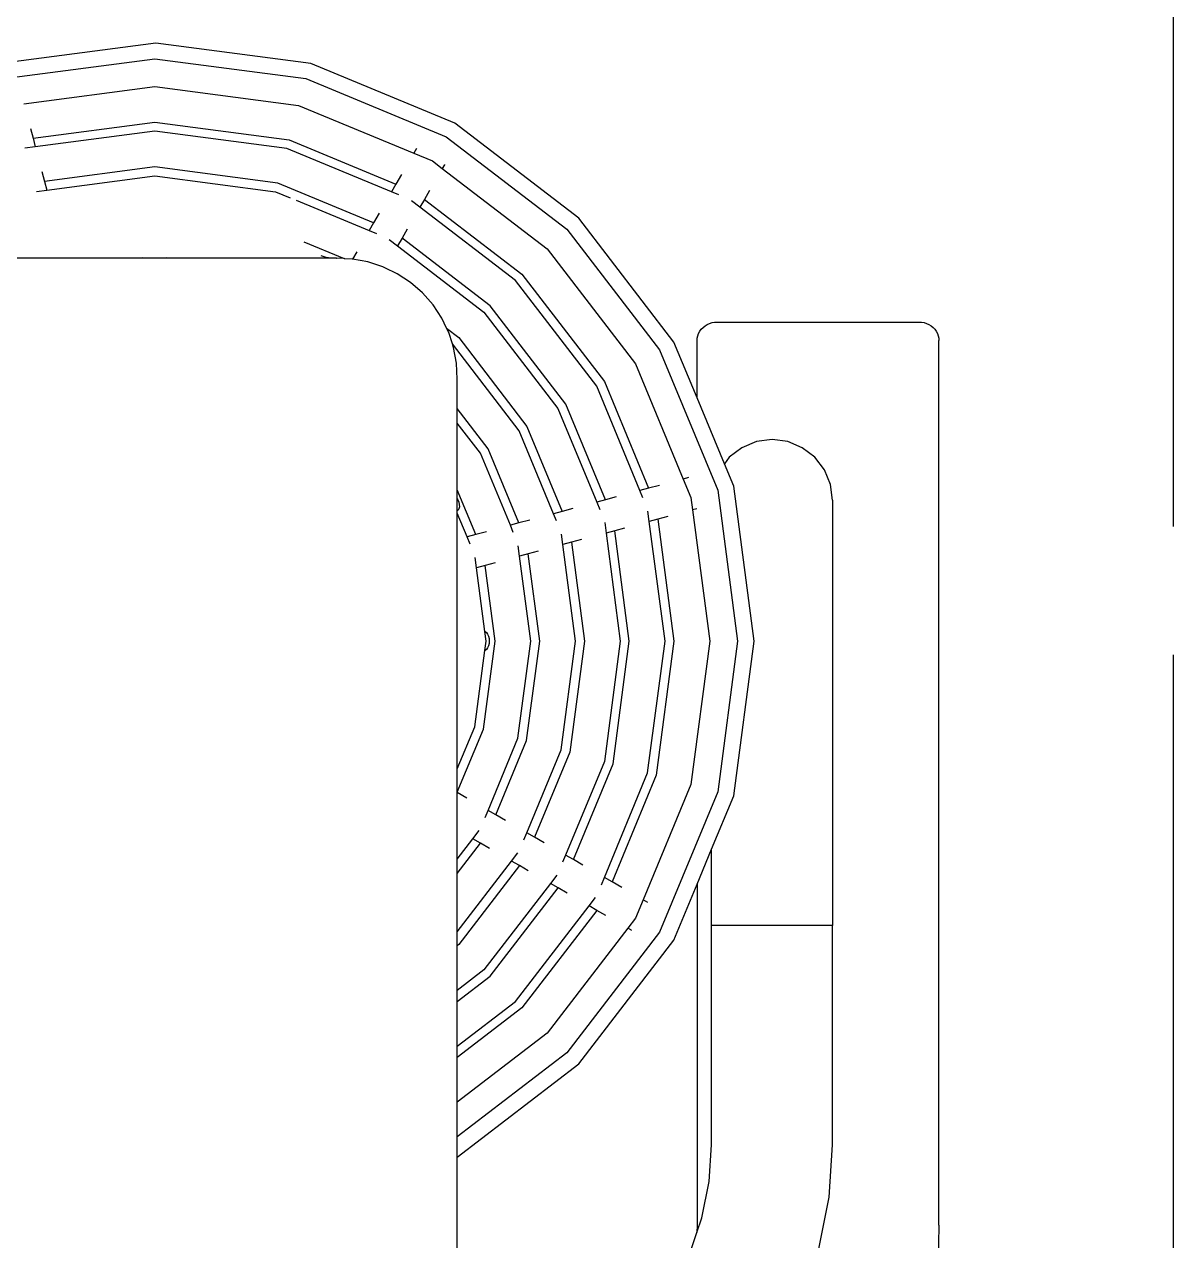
# Model space of a CAD drawing. Header units: millimetres. Extents: x -9564 to 78776, y -25260 to 24346.
# Drawn here: x 67971.7 to 68426.9, y -20579.7 to -20097.7 of the extents above; entities that cross this region are included whole.
import ezdxf

# ---------------------------------------------------------------- set-up
doc = ezdxf.new("R2010")
doc.units = ezdxf.units.MM
doc.header["$LTSCALE"] = 100
doc.linetypes.add('DASHEDX2', pattern=[3.048, 2.54, -0.508])
doc.layers.add('Area proceso', color=90, linetype='DASHEDX2')
doc.layers.add('Maquinas', color=200, linetype='Continuous')

msp = doc.modelspace()

# ---------------------------------------------------------------- linework, layer by layer
at = {"layer": 'Area proceso'}
msp.add_line((68426.872, -20906.329), (68426.872, -20090.329), dxfattribs=at)
at = {"layer": 'Maquinas'}
for p, q in [((68023.741, -20105.141), (67962.409, -20113.215)), ((68085.074, -20113.215), (68023.741, -20105.141)), ((67963.672, -20119.233), (68023.392, -20111.371)), ((68023.392, -20111.371), (68083.112, -20119.233)), ((68142.226, -20136.889), (68085.074, -20113.215)), ((67971.425, -20129.2), (68023.392, -20122.358)), ((68023.392, -20122.358), (68080.268, -20129.846)), ((68083.112, -20119.233), (68138.762, -20142.284)), ((68080.268, -20129.846), (68125.941, -20148.764)), ((67975.095, -20142.894), (68023.392, -20136.536)), ((68023.392, -20136.536), (68076.599, -20143.541)), ((68191.304, -20174.548), (68142.226, -20136.889)), ((67974.039, -20138.953), (67975.095, -20142.894)), ((68023.392, -20140.08), (67976.012, -20146.318)), ((68075.681, -20146.964), (68023.392, -20140.08)), ((67976.012, -20146.318), (67971.897, -20146.86)), ((67975.095, -20142.894), (67976.012, -20146.318)), ((68117.08, -20164.112), (68075.681, -20146.964)), ((68076.599, -20143.541), (68118.852, -20161.043)), ((68127, -20146.93), (68125.941, -20148.764)), ((68138.762, -20142.284), (68186.55, -20178.953)), ((68125.941, -20148.764), (68133.268, -20151.799)), ((67978.625, -20156.071), (67979.682, -20160.012)), ((68023.392, -20154.258), (67979.682, -20160.012)), ((68072.012, -20160.659), (68023.392, -20154.258)), ((68133.268, -20151.799), (68137.197, -20154.814)), ((68138.021, -20153.424), (68137.197, -20154.814)), ((68137.197, -20154.814), (68178.781, -20186.722)), ((68138.071, -20153.3), (68138.021, -20153.424)), ((67979.682, -20160.012), (67980.599, -20163.436)), ((67980.599, -20163.436), (68023.392, -20157.802)), ((68023.392, -20157.802), (68071.095, -20164.082)), ((68109.991, -20176.39), (68072.012, -20160.659)), ((68118.852, -20161.043), (68117.08, -20164.112)), ((68121.046, -20157.243), (68118.852, -20161.043)), ((67976.484, -20163.978), (67980.599, -20163.436)), ((68071.095, -20164.082), (68076.901, -20166.488)), ((68119.941, -20165.297), (68117.08, -20164.112)), ((68132.148, -20163.558), (68130.108, -20167.092)), ((68079.272, -20167.47), (68108.219, -20179.46)), ((68128.336, -20170.162), (68125.043, -20167.635)), ((68130.108, -20167.092), (68128.336, -20170.162)), ((68166.249, -20199.254), (68128.336, -20170.162)), ((68130.108, -20167.092), (68168.755, -20196.747)), ((68112.185, -20172.591), (68109.991, -20176.39)), ((68228.963, -20223.626), (68191.304, -20174.548)), ((68109.991, -20176.39), (68108.219, -20179.46)), ((68108.219, -20179.46), (68111.08, -20180.645)), ((68123.287, -20178.906), (68121.247, -20182.44)), ((68186.55, -20178.953), (68223.219, -20226.741)), ((68082.296, -20183.937), (68098.353, -20190.588)), ((68116.182, -20182.982), (68119.475, -20185.509)), ((68121.247, -20182.44), (68119.475, -20185.509)), ((68119.475, -20185.509), (68153.718, -20211.785)), ((68156.224, -20209.279), (68121.247, -20182.44)), ((68018.652, -20190.326), (68017.814, -20190.436)), ((68028.971, -20190.436), (68028.132, -20190.326)), ((68089.094, -20189.281), (68091.084, -20189.938)), ((68091.084, -20189.938), (68093.144, -20190.326)), ((68093.144, -20190.326), (68095.143, -20190.436)), ((68103.324, -20187.938), (68101.661, -20190.819)), ((68178.781, -20186.722), (68213.703, -20232.234)), ((67974.61, -20190.436), (67951.643, -20190.436)), ((67987.834, -20190.436), (67974.61, -20190.436)), ((68017.814, -20190.436), (67987.834, -20190.436)), ((68028.971, -20190.436), (68017.814, -20190.436)), ((68095.143, -20190.436), (68028.971, -20190.436)), ((68095.143, -20190.436), (68095.238, -20190.441)), ((68098.353, -20190.588), (68095.238, -20190.441)), ((68098.644, -20190.708), (68098.353, -20190.588)), ((68101.529, -20190.737), (68098.644, -20190.708)), ((68101.661, -20190.819), (68101.529, -20190.737)), ((68107.724, -20191.877), (68101.661, -20190.819)), ((68113.71, -20193.834), (68107.724, -20191.877)), ((68114.451, -20194.192), (68113.71, -20193.834)), ((68119.382, -20196.575), (68114.451, -20194.192)), ((68124.635, -20200.049), (68119.382, -20196.575)), ((68198.356, -20241.095), (68166.249, -20199.254)), ((68168.755, -20196.747), (68201.425, -20239.323)), ((68129.377, -20204.194), (68124.635, -20200.049)), ((68133.523, -20208.936), (68129.377, -20204.194)), ((68136.997, -20214.19), (68133.523, -20208.936)), ((68186.077, -20248.184), (68156.224, -20209.279)), ((68138.903, -20218.135), (68136.997, -20214.19)), ((68153.718, -20211.785), (68183.008, -20249.956)), ((68138.903, -20218.135), (68143.693, -20221.81)), ((68139.737, -20219.861), (68138.903, -20218.135)), ((68239.201, -20219.365), (68239.781, -20218.568)), ((68239.781, -20218.568), (68240.469, -20217.848)), ((68240.469, -20217.848), (68241.255, -20217.216)), ((68241.255, -20217.216), (68242.123, -20216.684)), ((68242.123, -20216.684), (68243.059, -20216.261)), ((68243.059, -20216.261), (68244.048, -20215.953)), ((68244.048, -20215.953), (68245.072, -20215.766)), ((68245.072, -20215.766), (68246.114, -20215.703)), ((68246.114, -20215.703), (68325.943, -20215.703)), ((68325.943, -20215.703), (68326.985, -20215.766)), ((68326.985, -20215.766), (68328.009, -20215.953)), ((68328.009, -20215.953), (68328.998, -20216.261)), ((68328.998, -20216.261), (68329.934, -20216.684)), ((68329.934, -20216.684), (68330.803, -20217.216)), ((68330.803, -20217.216), (68331.588, -20217.848)), ((68331.588, -20217.848), (68332.276, -20218.568)), ((68332.276, -20218.568), (68332.856, -20219.365)), ((68141.199, -20224.333), (68139.737, -20219.861)), ((68143.693, -20221.81), (68170.73, -20257.045)), ((68238.131, -20245.759), (68228.963, -20223.626)), ((68238.131, -20223.027), (68238.2, -20222.071)), ((68238.131, -20245.759), (68238.131, -20223.027)), ((68238.2, -20222.071), (68238.403, -20221.131)), ((68238.403, -20221.131), (68238.739, -20220.224)), ((68238.739, -20220.224), (68239.201, -20219.365)), ((68332.856, -20219.365), (68333.318, -20220.224)), ((68333.318, -20220.224), (68333.654, -20221.131)), ((68333.654, -20221.131), (68333.857, -20222.071)), ((68333.857, -20222.071), (68333.926, -20223.027)), ((68333.926, -20330.363), (68333.926, -20223.027)), ((68167.66, -20258.817), (68141.199, -20224.333)), ((68141.695, -20225.848), (68141.199, -20224.333)), ((68142.834, -20232.042), (68141.695, -20225.848)), ((68223.219, -20226.741), (68246.27, -20282.391)), ((68143.135, -20238.333), (68142.834, -20232.042)), ((68213.703, -20232.234), (68232.622, -20277.907)), ((68143.135, -20249.946), (68143.135, -20238.333)), ((68215.503, -20282.494), (68198.356, -20241.095)), ((68201.425, -20239.323), (68218.927, -20281.577)), ((68201.809, -20286.164), (68186.077, -20248.184)), ((68248.932, -20271.833), (68238.131, -20245.759)), ((68155.382, -20265.906), (68143.135, -20249.946)), ((68143.135, -20255.718), (68143.135, -20249.946)), ((68183.008, -20249.956), (68198.385, -20287.081)), ((68152.313, -20267.678), (68143.135, -20255.718)), ((68143.135, -20282.253), (68143.135, -20255.718)), ((68170.73, -20257.045), (68184.691, -20290.75)), ((68181.267, -20291.668), (68167.66, -20258.817)), ((68267.813, -20262.282), (68261.614, -20263.098)), ((68274.011, -20263.098), (68267.813, -20262.282)), ((68167.573, -20295.337), (68155.382, -20265.906)), ((68255.838, -20265.491), (68250.878, -20269.296)), ((68261.614, -20263.098), (68255.838, -20265.491)), ((68279.787, -20265.491), (68274.011, -20263.098)), ((68284.747, -20269.296), (68279.787, -20265.491)), ((68164.149, -20296.254), (68152.313, -20267.678)), ((68250.878, -20269.296), (68248.932, -20271.833)), ((68252.637, -20280.778), (68248.932, -20271.833)), ((68288.553, -20274.256), (68284.747, -20269.296)), ((68290.945, -20280.032), (68288.553, -20274.256)), ((68218.927, -20281.577), (68215.503, -20282.494)), ((68223.165, -20280.441), (68218.927, -20281.577)), ((68234.667, -20277.359), (68232.622, -20277.907)), ((68232.622, -20277.907), (68235.657, -20285.235)), ((68260.711, -20342.111), (68252.637, -20280.778)), ((68291.761, -20286.231), (68290.945, -20280.032)), ((68150.455, -20299.924), (68143.135, -20282.253)), ((68143.135, -20285.706), (68143.135, -20282.253)), ((68143.135, -20285.706), (68143.395, -20286.167)), ((68143.135, -20290.515), (68143.135, -20285.706)), ((68143.395, -20286.167), (68143.749, -20287.107)), ((68201.809, -20286.164), (68198.385, -20287.081)), ((68206.047, -20285.028), (68201.809, -20286.164)), ((68216.688, -20285.355), (68215.503, -20282.494)), ((68235.657, -20285.235), (68236.303, -20290.144)), ((68246.27, -20282.391), (68254.132, -20342.111)), ((68291.761, -20286.231), (68291.761, -20454.837)), ((68143.463, -20290.261), (68143.135, -20290.515)), ((68143.135, -20291.436), (68143.135, -20290.515)), ((68147.031, -20300.841), (68143.135, -20291.436)), ((68143.135, -20304.326), (68143.135, -20291.436)), ((68143.792, -20289.681), (68143.463, -20290.261)), ((68143.749, -20287.107), (68143.939, -20288.049)), ((68143.954, -20288.926), (68143.792, -20289.681)), ((68143.939, -20288.049), (68143.954, -20288.926)), ((68184.691, -20290.75), (68181.267, -20291.668)), ((68188.929, -20289.615), (68184.691, -20290.75)), ((68198.385, -20287.081), (68199.57, -20289.942)), ((68219.185, -20294.731), (68218.643, -20290.616)), ((68237.992, -20289.692), (68236.303, -20290.144)), ((68236.303, -20290.144), (68243.145, -20342.111)), ((68167.573, -20295.337), (68164.149, -20296.254)), ((68165.334, -20299.115), (68164.149, -20296.254)), ((68171.811, -20294.202), (68167.573, -20295.337)), ((68182.452, -20294.528), (68181.267, -20291.668)), ((68201.525, -20295.202), (68202.067, -20299.318)), ((68222.609, -20293.813), (68219.185, -20294.731)), ((68225.423, -20342.111), (68219.185, -20294.731)), ((68226.55, -20292.757), (68222.609, -20293.813)), ((68222.609, -20293.813), (68228.967, -20342.111)), ((68150.455, -20299.924), (68147.031, -20300.841)), ((68148.216, -20303.702), (68147.031, -20300.841)), ((68154.693, -20298.788), (68150.455, -20299.924)), ((68184.949, -20303.904), (68184.407, -20299.789)), ((68205.49, -20298.4), (68202.067, -20299.318)), ((68202.067, -20299.318), (68207.701, -20342.111)), ((68209.432, -20297.344), (68205.49, -20298.4)), ((68211.245, -20342.111), (68205.49, -20298.4)), ((68143.135, -20392.786), (68143.135, -20304.326)), ((68167.831, -20308.491), (68167.289, -20304.376)), ((68188.372, -20302.987), (68184.949, -20303.904)), ((68189.979, -20342.111), (68184.949, -20303.904)), ((68192.314, -20301.931), (68188.372, -20302.987)), ((68188.372, -20302.987), (68193.523, -20342.111)), ((68150.712, -20313.078), (68150.171, -20308.963)), ((68171.254, -20307.574), (68167.831, -20308.491)), ((68172.257, -20342.111), (68167.831, -20308.491)), ((68175.196, -20306.518), (68171.254, -20307.574)), ((68175.801, -20342.111), (68171.254, -20307.574)), ((68154.136, -20312.161), (68150.712, -20313.078)), ((68154.041, -20338.362), (68150.712, -20313.078)), ((68158.078, -20311.104), (68154.136, -20312.161)), ((68158.079, -20342.111), (68154.136, -20312.161)), ((68333.857, -20330.363), (68333.926, -20330.363)), ((68333.926, -20573.614), (68333.926, -20330.363)), ((68154.041, -20338.362), (68154.147, -20338.386)), ((68154.535, -20342.111), (68154.041, -20338.362)), ((68154.147, -20338.386), (68154.689, -20338.773)), ((68154.689, -20338.773), (68155.156, -20339.388)), ((68155.156, -20339.388), (68155.513, -20340.19)), ((68153.49, -20376.97), (68158.079, -20342.111)), ((68154.037, -20345.89), (68154.535, -20342.111)), ((68155.513, -20344.062), (68155.156, -20344.864)), ((68155.513, -20340.19), (68155.738, -20341.124)), ((68155.738, -20343.128), (68155.513, -20344.062)), ((68155.738, -20341.124), (68155.815, -20342.126)), ((68155.815, -20342.126), (68155.738, -20343.128)), ((68167.184, -20380.64), (68172.257, -20342.111)), ((68170.608, -20381.557), (68175.801, -20342.111)), ((68184.302, -20385.227), (68189.979, -20342.111)), ((68193.523, -20342.111), (68187.726, -20386.144)), ((68207.701, -20342.111), (68201.42, -20389.813)), ((68204.844, -20390.731), (68211.245, -20342.111)), ((68218.539, -20394.4), (68225.423, -20342.111)), ((68228.967, -20342.111), (68221.962, -20395.317)), ((68243.145, -20342.111), (68235.657, -20398.987)), ((68254.132, -20342.111), (68246.27, -20401.831)), ((68252.637, -20403.443), (68260.711, -20342.111)), ((68150.066, -20376.053), (68154.037, -20345.89)), ((68154.147, -20345.866), (68154.037, -20345.89)), ((68154.689, -20345.479), (68154.147, -20345.866)), ((68155.156, -20344.864), (68154.689, -20345.479)), ((68143.135, -20392.786), (68150.066, -20376.053)), ((68143.135, -20401.968), (68153.49, -20376.97)), ((68155.348, -20409.216), (68167.184, -20380.64)), ((68158.417, -20410.988), (68170.608, -20381.557)), ((68170.695, -20418.077), (68184.302, -20385.227)), ((68187.726, -20386.144), (68173.765, -20419.849)), ((68201.42, -20389.813), (68186.043, -20426.938)), ((68189.113, -20428.71), (68204.844, -20390.731)), ((68143.135, -20401.968), (68143.135, -20392.786)), ((68201.391, -20435.799), (68218.539, -20394.4)), ((68221.962, -20395.317), (68204.46, -20437.571)), ((68143.135, -20402.165), (68143.135, -20401.968)), ((68146.869, -20404.321), (68143.135, -20402.165)), ((68143.135, -20416.144), (68143.135, -20402.165)), ((68235.657, -20398.987), (68216.738, -20444.66)), ((68246.27, -20401.831), (68223.219, -20457.481)), ((68243.864, -20424.622), (68252.637, -20403.443)), ((68154.163, -20412.077), (68155.348, -20409.216)), ((68158.417, -20410.988), (68155.348, -20409.216)), ((68162.217, -20413.182), (68158.417, -20410.988)), ((68143.135, -20428.503), (68143.135, -20416.144)), ((68143.135, -20428.503), (68149.298, -20420.472)), ((68149.298, -20420.472), (68151.825, -20417.179)), ((68152.368, -20422.244), (68149.298, -20420.472)), ((68169.51, -20420.938), (68170.695, -20418.077)), ((68173.765, -20419.849), (68170.695, -20418.077)), ((68177.564, -20422.043), (68173.765, -20419.849)), ((68143.135, -20434.276), (68152.368, -20422.244)), ((68155.901, -20424.284), (68152.368, -20422.244)), ((68164.646, -20429.333), (68167.173, -20426.04)), ((68238.131, -20438.462), (68243.864, -20424.622)), ((68243.864, -20454.837), (68243.864, -20424.622)), ((68143.135, -20434.276), (68143.135, -20428.503)), ((68143.135, -20457.366), (68164.646, -20429.333)), ((68167.715, -20431.105), (68143.693, -20462.412)), ((68167.715, -20431.105), (68164.646, -20429.333)), ((68171.249, -20433.145), (68167.715, -20431.105)), ((68186.043, -20426.938), (68184.858, -20429.799)), ((68189.113, -20428.71), (68186.043, -20426.938)), ((68192.912, -20430.904), (68189.113, -20428.71)), ((68143.135, -20457.366), (68143.135, -20434.276)), ((68182.52, -20434.901), (68179.993, -20438.194)), ((68200.206, -20438.66), (68201.391, -20435.799)), ((68204.46, -20437.571), (68201.391, -20435.799)), ((68179.993, -20438.194), (68153.718, -20472.437)), ((68156.224, -20474.943), (68183.063, -20439.966)), ((68183.063, -20439.966), (68179.993, -20438.194)), ((68186.597, -20442.006), (68183.063, -20439.966)), ((68208.26, -20439.765), (68204.46, -20437.571)), ((68228.963, -20460.596), (68238.131, -20438.462)), ((68238.131, -20438.462), (68238.131, -20573.614)), ((68195.341, -20447.055), (68197.868, -20443.762)), ((68216.738, -20444.66), (68213.703, -20451.987)), ((68218.572, -20445.719), (68216.738, -20444.66)), ((68166.249, -20484.968), (68195.341, -20447.055)), ((68198.411, -20448.827), (68168.755, -20487.474)), ((68198.411, -20448.827), (68195.341, -20447.055)), ((68201.945, -20450.867), (68198.411, -20448.827)), ((68213.703, -20451.987), (68210.689, -20455.916)), ((68243.864, -20541.683), (68243.864, -20454.837)), ((68291.761, -20454.837), (68243.864, -20454.837)), ((68291.761, -20541.683), (68291.761, -20454.837)), ((68143.135, -20462.839), (68143.135, -20457.366)), ((68210.689, -20455.916), (68178.781, -20497.499)), ((68223.219, -20457.481), (68186.55, -20505.269)), ((68212.079, -20456.739), (68210.689, -20455.916)), ((68212.203, -20456.79), (68212.079, -20456.739)), ((68143.693, -20462.412), (68143.135, -20462.839)), ((68143.135, -20480.557), (68143.135, -20462.839)), ((68191.304, -20509.674), (68228.963, -20460.596)), ((68153.718, -20472.437), (68143.135, -20480.557)), ((68143.135, -20484.986), (68156.224, -20474.943)), ((68143.135, -20484.986), (68143.135, -20480.557)), ((68143.135, -20502.704), (68166.249, -20484.968)), ((68143.135, -20502.704), (68143.135, -20484.986)), ((68168.755, -20487.474), (68143.135, -20507.133)), ((68178.781, -20497.499), (68143.135, -20524.851)), ((68143.135, -20507.133), (68143.135, -20502.704)), ((68186.55, -20505.269), (68143.135, -20538.582)), ((68143.135, -20524.851), (68143.135, -20507.133)), ((68143.135, -20546.635), (68191.304, -20509.674)), ((68238.2, -20508.482), (68238.131, -20508.482)), ((68333.926, -20508.482), (68333.857, -20508.482)), ((68143.135, -20538.582), (68143.135, -20524.851)), ((68143.135, -20546.635), (68143.135, -20538.582)), ((68242.908, -20556.27), (68243.864, -20541.683)), ((68290.395, -20562.522), (68291.761, -20541.683)), ((68143.135, -20645.46), (68143.135, -20546.635)), ((68240.056, -20570.608), (68242.908, -20556.27)), ((68286.321, -20583.005), (68290.395, -20562.522)), ((68238.078, -20576.435), (68240.056, -20570.608)), ((68238.131, -20573.614), (68238.078, -20576.435)), ((68333.926, -20573.614), (68333.646, -20588.414)), ((68235.357, -20584.451), (68238.078, -20576.435))]:
    msp.add_line(p, q, dxfattribs=at)

doc.saveas('drawing.dxf')
